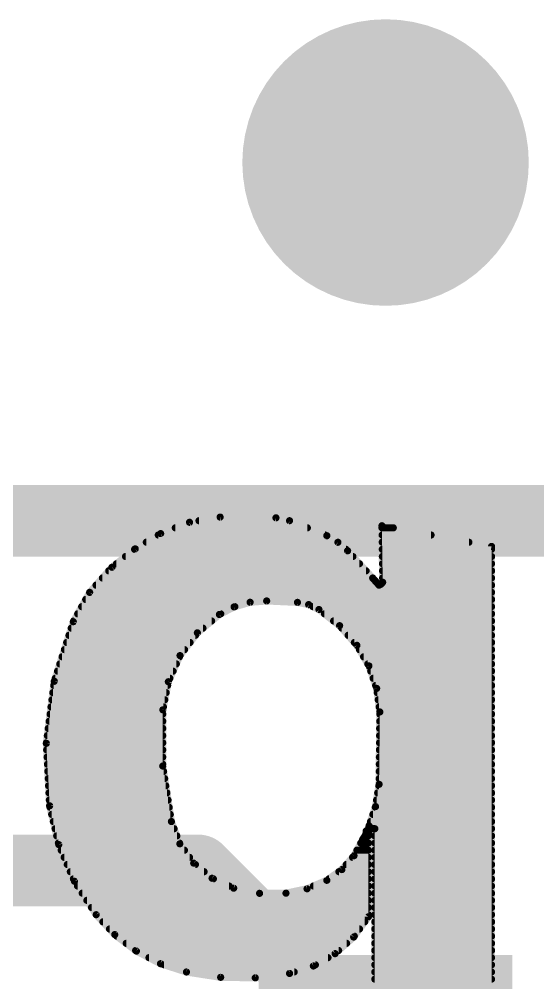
# Model space of a CAD drawing. Extents: x -0.1 to 29.3, y -0.1 to 15.4.
# Drawn here: x 21.561 to 23.4, y 8.522 to 11.938 of the extents above; entities that cross this region are included whole.
import ezdxf

# ---------------------------------------------------------------- set-up
doc = ezdxf.new("R2010")
doc.units = 0
for name, color, linetype in [('1', 12, 'CONTINUOUS'), ('18', 110, 'CONTINUOUS'), ('22', 40, 'CONTINUOUS')]:
    doc.layers.add(name, color=color, linetype=linetype)

# ---------------------------------------------------------------- blocks, each defined once
blk = doc.blocks.new('RECT')
blk.add_solid([(-0.5, -0.5), (0.5, -0.5), (-0.5, 0.5), (0.5, 0.5)])
blk = doc.blocks.new('ROUNDV')
at = {"const_width": 0.5}
blk.add_lwpolyline([(0, -0.25, 1), (0, 0.25, 1), (0, -0.25)], format="xyb", dxfattribs=at)

msp = doc.modelspace()

# ---------------------------------------------------------------- linework, layer by layer
at = {"layer": '1', "const_width": 0.254}
for points in [[(21.336, 10.16), (27.94, 10.16)], [(21.27, 8.9201), (22.1949, 8.9201)], [(22.1949, 8.9201), (22.86, 8.255)]]:
    msp.add_lwpolyline(points, dxfattribs=at)
at = {"layer": '1', "const_width": 0.127}
for points in [[(22.2398, 8.965, 1), (22.15, 8.8752)], [(22.1949, 8.8566, 1), (22.1949, 8.9836)]]:
    msp.add_lwpolyline(points, format="xyb", dxfattribs=at)
at = {"layer": '22', "const_width": 0.0254}
for points in [[(22.2733, 10.1727), (22.1648, 10.1543)], [(22.4714, 10.1702), (22.2733, 10.1727)], [(22.5196, 10.16), (22.4714, 10.1702)], [(22.1648, 10.1543), (22.0624, 10.1143)], [(22.1143, 10.1346), (22.5826, 10.1346)], [(22.1983, 10.16), (22.5196, 10.16)], [(22.6517, 10.1067), (22.5196, 10.16)], [(22.8473, 10.1422), (22.8498, 9.9416)], [(23.2359, 10.0686), (22.8473, 10.1422)], [(22.8474, 10.1346), (22.8874, 10.1346)], [(22.0624, 10.1143), (21.9722, 10.0602)], [(22.0539, 10.1092), (22.6455, 10.1092)], [(22.691, 10.0834), (22.6517, 10.1067)], [(22.8477, 10.1092), (23.0215, 10.1092)], [(22.0115, 10.0838), (22.6905, 10.0838)], [(22.7254, 10.0533), (22.691, 10.0834)], [(22.848, 10.0838), (23.1556, 10.0838)], [(23.2359, 8.0112), (23.2359, 10.0686)], [(21.9722, 10.0602), (21.8897, 9.9949)], [(21.9378, 10.033), (22.7441, 10.033)], [(21.9699, 10.0584), (22.7196, 10.0584)], [(22.8143, 9.9568), (22.7254, 10.0533)], [(22.8483, 10.0584), (23.2359, 10.0584)], [(22.8487, 10.033), (23.2359, 10.033)], [(21.9057, 10.0076), (22.7675, 10.0076)], [(22.849, 10.0076), (23.2359, 10.0076)], [(21.8897, 9.9949), (21.8106, 9.9059)], [(21.8784, 9.9822), (22.7909, 9.9822)], [(22.8493, 9.9822), (23.2359, 9.9822)], [(21.8332, 9.9314), (22.8371, 9.9314)], [(21.8558, 9.9568), (22.8143, 9.9568)], [(22.8371, 9.9314), (22.8143, 9.9568)], [(22.8422, 9.9339), (22.8371, 9.9314)], [(22.8371, 9.9314), (23.2359, 9.9314)], [(22.8498, 9.9416), (22.8422, 9.9339)], [(22.8496, 9.9568), (23.2359, 9.9568)], [(21.8106, 9.9059), (21.7526, 9.8019)], [(21.8107, 9.906), (23.2359, 9.906)], [(21.7965, 9.8806), (23.2359, 9.8806)], [(22.323, 9.8545), (22.3797, 9.8708)], [(22.3797, 9.8708), (22.4384, 9.8755)], [(22.4384, 9.8755), (22.5476, 9.8704)], [(22.5476, 9.8704), (22.5873, 9.8625)], [(22.5873, 9.8625), (22.6238, 9.845)], [(21.7682, 9.8298), (22.2755, 9.8298)], [(21.7823, 9.8552), (22.3255, 9.8552)], [(22.1926, 9.7624), (22.2707, 9.8273)], [(22.2707, 9.8273), (22.323, 9.8545)], [(22.6025, 9.8552), (23.2359, 9.8552)], [(22.6238, 9.845), (22.697, 9.7878)], [(22.6433, 9.8298), (23.2359, 9.8298)], [(21.7526, 9.8019), (21.6852, 9.5906)], [(21.754, 9.8044), (22.2431, 9.8044)], [(22.6758, 9.8044), (23.2359, 9.8044)], [(21.7453, 9.779), (22.2125, 9.779)], [(22.1312, 9.6816), (22.1926, 9.7624)], [(22.697, 9.7878), (22.7584, 9.718)], [(22.7048, 9.779), (23.2359, 9.779)], [(21.7291, 9.7282), (22.1666, 9.7282)], [(21.7372, 9.7536), (22.1859, 9.7536)], [(22.7271, 9.7536), (23.2359, 9.7536)], [(22.7494, 9.7282), (23.2359, 9.7282)], [(21.721, 9.7028), (22.1473, 9.7028)], [(22.7584, 9.718), (22.801, 9.6452)], [(22.7673, 9.7028), (23.2359, 9.7028)], [(21.7129, 9.6774), (22.1293, 9.6774)], [(22.0896, 9.589), (22.1312, 9.6816)], [(22.7821, 9.6774), (23.2359, 9.6774)], [(21.6967, 9.6266), (22.1065, 9.6266)], [(21.7048, 9.652), (22.1179, 9.652)], [(22.797, 9.652), (23.2359, 9.652)], [(22.801, 9.6452), (22.8284, 9.5654)], [(22.8074, 9.6266), (23.2359, 9.6266)], [(21.6852, 9.5906), (21.6569, 9.3706)], [(21.6886, 9.6012), (22.0951, 9.6012)], [(22.0701, 9.4894), (22.0896, 9.589)], [(22.8161, 9.6012), (23.2359, 9.6012)], [(21.6833, 9.5758), (22.0871, 9.5758)], [(22.8248, 9.5758), (23.2359, 9.5758)], [(22.8284, 9.5654), (22.8397, 9.4818)], [(21.6768, 9.525), (22.0771, 9.525)], [(21.68, 9.5504), (22.0821, 9.5504)], [(22.8305, 9.5504), (23.2359, 9.5504)], [(22.8339, 9.525), (23.2359, 9.525)], [(21.6735, 9.4996), (22.0721, 9.4996)], [(22.0698, 9.2901), (22.0701, 9.4894)], [(22.8373, 9.4996), (23.2359, 9.4996)], [(21.6702, 9.4742), (22.0701, 9.4742)], [(22.8397, 9.4818), (22.8371, 9.2253)], [(22.8396, 9.4742), (23.2359, 9.4742)], [(21.6637, 9.4234), (22.07, 9.4234)], [(21.667, 9.4488), (22.07, 9.4488)], [(22.8391, 9.4234), (23.2359, 9.4234)], [(22.8394, 9.4488), (23.2359, 9.4488)], [(21.6604, 9.398), (22.0699, 9.398)], [(22.8389, 9.398), (23.2359, 9.398)], [(21.6569, 9.3706), (21.6687, 9.1491)], [(21.6572, 9.3726), (22.0699, 9.3726)], [(22.8386, 9.3726), (23.2359, 9.3726)], [(21.6582, 9.3472), (22.0699, 9.3472)], [(21.6595, 9.3218), (22.0698, 9.3218)], [(22.8381, 9.3218), (23.2359, 9.3218)], [(22.8383, 9.3472), (23.2359, 9.3472)], [(21.6609, 9.2964), (22.0698, 9.2964)], [(22.1005, 9.0932), (22.0698, 9.2901)], [(22.8378, 9.2964), (23.2359, 9.2964)], [(21.6622, 9.271), (22.0728, 9.271)], [(21.6636, 9.2456), (22.0767, 9.2456)], [(22.8373, 9.2456), (23.2359, 9.2456)], [(22.8376, 9.271), (23.2359, 9.271)], [(21.6649, 9.2202), (22.0807, 9.2202)], [(22.8371, 9.2253), (22.8244, 9.1465)], [(22.8363, 9.2202), (23.2359, 9.2202)], [(21.6663, 9.1948), (22.0846, 9.1948)], [(22.8322, 9.1948), (23.2359, 9.1948)], [(21.6676, 9.1694), (22.0886, 9.1694)], [(21.6687, 9.1491), (21.701, 9.0114)], [(21.6699, 9.144), (22.0926, 9.144)], [(22.8244, 9.1465), (22.8016, 9.078)], [(22.8236, 9.144), (23.2359, 9.144)], [(22.8281, 9.1694), (23.2359, 9.1694)], [(21.6759, 9.1186), (22.0965, 9.1186)], [(22.8151, 9.1186), (23.2359, 9.1186)], [(21.6818, 9.0932), (22.1005, 9.0932)], [(22.1304, 9.0143), (22.1005, 9.0932)], [(22.8016, 9.078), (22.8011, 9.0743)], [(22.8067, 9.0932), (23.2359, 9.0932)], [(21.6878, 9.0678), (22.1101, 9.0678)], [(21.6937, 9.0424), (22.1198, 9.0424)], [(22.7894, 9.0454), (22.7838, 9.0373)], [(22.7873, 9.0424), (22.799, 9.0424)], [(22.7914, 9.0551), (22.7894, 9.0454)], [(22.799, 9.0526), (22.7914, 9.0602)], [(22.7914, 9.0602), (22.7914, 9.0551)], [(22.799, 8.7554), (22.799, 9.0526)], [(22.8011, 9.0743), (22.8025, 9.0708)], [(22.8025, 9.0708), (22.8055, 9.0684)], [(22.8055, 9.0684), (22.8092, 9.0678)], [(22.8092, 9.0678), (22.8219, 9.0678)], [(22.8092, 9.0678), (23.2359, 9.0678)], [(22.8219, 9.0678), (22.8219, 7.6378)], [(22.8219, 9.0424), (23.2359, 9.0424)], [(21.6997, 9.017), (22.1294, 9.017)], [(21.701, 9.0114), (21.7566, 8.8814)], [(22.1796, 8.9458), (22.1304, 9.0143)], [(22.7787, 9.0297), (22.748, 8.972)], [(22.772, 9.017), (22.799, 9.017)], [(22.7838, 9.0373), (22.7787, 9.0297)], [(22.8219, 9.017), (23.2359, 9.017)], [(21.7095, 8.9916), (22.1468, 8.9916)], [(22.7585, 8.9916), (22.799, 8.9916)], [(22.8219, 8.9916), (23.2359, 8.9916)], [(21.7203, 8.9662), (22.165, 8.9662)], [(21.7312, 8.9408), (22.1857, 8.9408)], [(22.2448, 8.8921), (22.1796, 8.9458)], [(22.748, 8.972), (22.7049, 8.9228)], [(22.7207, 8.9408), (22.799, 8.9408)], [(22.743, 8.9662), (22.799, 8.9662)], [(22.8219, 8.9662), (23.2359, 8.9662)], [(22.8219, 8.9408), (23.2359, 8.9408)], [(21.7421, 8.9154), (22.2165, 8.9154)], [(22.7049, 8.9228), (22.6517, 8.8849)], [(22.6945, 8.9154), (22.799, 8.9154)], [(22.8219, 8.9154), (23.2359, 8.9154)], [(21.7529, 8.89), (22.2494, 8.89)], [(21.7566, 8.8814), (21.8338, 8.763)], [(22.3215, 8.857), (22.2448, 8.8921)], [(22.6517, 8.8849), (22.5816, 8.8549)], [(22.6589, 8.89), (22.799, 8.89)], [(22.8219, 8.89), (23.2359, 8.89)], [(21.7676, 8.8646), (22.3049, 8.8646)], [(21.7841, 8.8392), (22.4103, 8.8392)], [(22.4133, 8.8386), (22.3215, 8.857)], [(22.5069, 8.8392), (22.4133, 8.8386)], [(22.5816, 8.8549), (22.5069, 8.8392)], [(22.5069, 8.8392), (22.799, 8.8392)], [(22.6043, 8.8646), (22.799, 8.8646)], [(22.8219, 8.8646), (23.2359, 8.8646)], [(22.8219, 8.8392), (23.2359, 8.8392)], [(21.8007, 8.8138), (22.799, 8.8138)], [(22.8219, 8.8138), (23.2359, 8.8138)], [(21.8172, 8.7884), (22.799, 8.7884)], [(22.8219, 8.7884), (23.2359, 8.7884)], [(21.8338, 8.763), (21.8996, 8.6923)], [(21.8338, 8.763), (22.799, 8.763)], [(21.8574, 8.7376), (22.7861, 8.7376)], [(22.747, 8.6838), (22.799, 8.7554)], [(22.8219, 8.763), (23.2359, 8.763)], [(22.8219, 8.7376), (23.2359, 8.7376)], [(21.8811, 8.7122), (22.7676, 8.7122)], [(22.8219, 8.7122), (23.2359, 8.7122)], [(21.8996, 8.6923), (21.9764, 8.6339)], [(21.9069, 8.6868), (22.7492, 8.6868)], [(22.681, 8.6248), (22.747, 8.6838)], [(22.8219, 8.6868), (23.2359, 8.6868)], [(21.9402, 8.6614), (22.7219, 8.6614)], [(21.9736, 8.636), (22.6935, 8.636)], [(21.9764, 8.6339), (22.062, 8.5893)], [(22.8219, 8.6614), (23.2359, 8.6614)], [(22.8219, 8.636), (23.2359, 8.636)], [(22.021, 8.6106), (22.6559, 8.6106)], [(22.6041, 8.5811), (22.681, 8.6248)], [(22.8219, 8.6106), (23.2359, 8.6106)], [(22.062, 8.5893), (22.1539, 8.5598)], [(22.0746, 8.5852), (22.6112, 8.5852)], [(22.5196, 8.5547), (22.6041, 8.5811)], [(22.8219, 8.5852), (23.2359, 8.5852)], [(22.1539, 8.5598), (22.2752, 8.5409)], [(22.1539, 8.5598), (22.5359, 8.5598)], [(22.2752, 8.5409), (22.3979, 8.5392)], [(22.3979, 8.5392), (22.5196, 8.5547)], [(22.8219, 8.5598), (23.2359, 8.5598)], [(22.8219, 8.5344), (23.2359, 8.5344)]]:
    msp.add_lwpolyline(points, dxfattribs=at)
at = {"layer": '22', "const_width": 0.0127}
for points in [[(22.2734, 10.179, 1), (22.2732, 10.1664)], [(22.2744, 10.1664, 1), (22.2722, 10.179)], [(22.4727, 10.1764, 1), (22.4701, 10.164)], [(22.4713, 10.1639, 1), (22.4715, 10.1765)], [(22.1143, 10.141, 1), (22.1143, 10.1283)], [(22.1638, 10.1606, 1), (22.1659, 10.1481)], [(22.1672, 10.1484, 1), (22.1625, 10.1603)], [(22.1983, 10.1663, 1), (22.1983, 10.1537)], [(22.522, 10.1659, 1), (22.5172, 10.1541)], [(22.5183, 10.1538, 1), (22.5209, 10.1662)], [(22.5196, 10.1537, 1), (22.5196, 10.1663)], [(22.5826, 10.1283, 1), (22.5826, 10.141)], [(22.8536, 10.1423, 1), (22.841, 10.1421)], [(22.8485, 10.1484, 1), (22.8461, 10.136)], [(22.8474, 10.141, 1), (22.8474, 10.1283)], [(22.8874, 10.1283, 1), (22.8874, 10.141)], [(22.0539, 10.1156, 1), (22.0539, 10.1029)], [(22.0601, 10.1202, 1), (22.0647, 10.1084)], [(22.0657, 10.1089, 1), (22.0591, 10.1197)], [(22.6549, 10.1122, 1), (22.6485, 10.1012)], [(22.6455, 10.1029, 1), (22.6455, 10.1156)], [(22.6493, 10.1008, 1), (22.6541, 10.1126)], [(22.8477, 10.1156, 1), (22.8477, 10.1029)], [(23.0215, 10.1029, 1), (23.0215, 10.1156)], [(22.0115, 10.0901, 1), (22.0115, 10.0775)], [(22.6952, 10.0882, 1), (22.6869, 10.0787)], [(22.6878, 10.078, 1), (22.6943, 10.0889)], [(22.6905, 10.0775, 1), (22.6905, 10.0901)], [(22.848, 10.0901, 1), (22.848, 10.0775)], [(23.1556, 10.0775, 1), (23.1556, 10.0901)], [(23.2423, 10.0686, 1), (23.2295, 10.0686)], [(23.2347, 10.0624, 1), (23.2371, 10.0748)], [(21.9378, 10.0394, 1), (21.9378, 10.0267)], [(21.9699, 10.0648, 1), (21.9699, 10.0521)], [(21.9689, 10.0657, 1), (21.9754, 10.0548)], [(21.9761, 10.0552, 1), (21.9682, 10.0652)], [(22.7301, 10.0576, 1), (22.7207, 10.049)], [(22.7196, 10.0521, 1), (22.7196, 10.0648)], [(22.7212, 10.0485, 1), (22.7296, 10.0581)], [(22.7441, 10.0267, 1), (22.7441, 10.0394)], [(22.8483, 10.0648, 1), (22.8483, 10.0521)], [(22.8487, 10.0394, 1), (22.8487, 10.0267)], [(23.2359, 10.0521, 1), (23.2359, 10.0648)], [(23.2359, 10.0267, 1), (23.2359, 10.0394)], [(21.9057, 10.0139, 1), (21.9057, 10.0013)], [(22.7675, 10.0013, 1), (22.7675, 10.0139)], [(22.849, 10.0139, 1), (22.849, 10.0013)], [(23.2359, 10.0013, 1), (23.2359, 10.0139)], [(21.8784, 9.9886, 1), (21.8784, 9.9759)], [(21.8858, 9.9999, 1), (21.8936, 9.9899)], [(21.8944, 9.9907, 1), (21.885, 9.9991)], [(22.7909, 9.9759, 1), (22.7909, 9.9886)], [(22.8493, 9.9886, 1), (22.8493, 9.9759)], [(23.2359, 9.9759, 1), (23.2359, 9.9886)], [(21.8332, 9.9377, 1), (21.8332, 9.9251)], [(21.8558, 9.9632, 1), (21.8558, 9.9505)], [(22.819, 9.961, 1), (22.8096, 9.9526)], [(22.8096, 9.9525, 1), (22.819, 9.9611)], [(22.8143, 9.9505, 1), (22.8143, 9.9632)], [(22.8371, 9.9377, 1), (22.8371, 9.9251)], [(22.8343, 9.9371, 1), (22.8399, 9.9257)], [(22.8324, 9.9272, 1), (22.8418, 9.9356)], [(22.8377, 9.9384, 1), (22.8467, 9.9294)], [(22.8371, 9.9251, 1), (22.8371, 9.9377)], [(22.845, 9.9282, 1), (22.8394, 9.9396)], [(22.8496, 9.9632, 1), (22.8496, 9.9505)], [(22.8435, 9.9415, 1), (22.8561, 9.9417)], [(22.8543, 9.9371, 1), (22.8453, 9.9461)], [(23.2359, 9.9505, 1), (23.2359, 9.9632)], [(23.2359, 9.9251, 1), (23.2359, 9.9377)], [(21.8058, 9.9101, 1), (21.8153, 9.9017)], [(21.8107, 9.9123, 1), (21.8107, 9.8997)], [(21.8161, 9.9028, 1), (21.805, 9.909)], [(23.2359, 9.8997, 1), (23.2359, 9.9123)], [(21.7965, 9.887, 1), (21.7965, 9.8743)], [(22.3791, 9.8771, 1), (22.3802, 9.8644)], [(22.3814, 9.8647, 1), (22.3779, 9.8769)], [(22.4387, 9.8818, 1), (22.4381, 9.8692)], [(22.4389, 9.8692, 1), (22.4379, 9.8818)], [(22.5488, 9.8766, 1), (22.5464, 9.8642)], [(22.5473, 9.8641, 1), (22.5479, 9.8767)], [(22.59, 9.8682, 1), (22.5845, 9.8567)], [(22.586, 9.8562, 1), (22.5885, 9.8687)], [(23.2359, 9.8743, 1), (23.2359, 9.887)], [(21.7682, 9.8361, 1), (21.7682, 9.8235)], [(21.7823, 9.8615, 1), (21.7823, 9.8489)], [(22.2678, 9.8329, 1), (22.2736, 9.8217)], [(22.2748, 9.8224, 1), (22.2666, 9.8322)], [(22.2755, 9.8235, 1), (22.2755, 9.8361)], [(22.3212, 9.8606, 1), (22.3248, 9.8484)], [(22.3259, 9.8488, 1), (22.3201, 9.8601)], [(22.3255, 9.8489, 1), (22.3255, 9.8615)], [(22.6025, 9.8615, 1), (22.6025, 9.8489)], [(22.6277, 9.85, 1), (22.6199, 9.84)], [(22.6211, 9.8393, 1), (22.6265, 9.8507)], [(22.6433, 9.8361, 1), (22.6433, 9.8235)], [(23.2359, 9.8489, 1), (23.2359, 9.8615)], [(23.2359, 9.8235, 1), (23.2359, 9.8361)], [(21.7471, 9.805, 1), (21.7581, 9.7988)], [(21.7586, 9.8, 1), (21.7466, 9.8038)], [(21.754, 9.8108, 1), (21.754, 9.7981)], [(22.2431, 9.7981, 1), (22.2431, 9.8108)], [(22.6758, 9.8108, 1), (22.6758, 9.7981)], [(23.2359, 9.7981, 1), (23.2359, 9.8108)], [(21.7453, 9.7853, 1), (21.7453, 9.7727)], [(22.1886, 9.7673, 1), (22.1967, 9.7576)], [(22.1977, 9.7586, 1), (22.1876, 9.7663)], [(22.2125, 9.7727, 1), (22.2125, 9.7853)], [(22.7018, 9.792, 1), (22.6923, 9.7836)], [(22.6931, 9.7828, 1), (22.701, 9.7928)], [(22.7048, 9.7853, 1), (22.7048, 9.7727)], [(23.2359, 9.7727, 1), (23.2359, 9.7853)], [(21.7291, 9.7346, 1), (21.7291, 9.7219)], [(21.7372, 9.7599, 1), (21.7372, 9.7473)], [(22.1666, 9.7219, 1), (22.1666, 9.7346)], [(22.1859, 9.7473, 1), (22.1859, 9.7599)], [(22.7271, 9.7599, 1), (22.7271, 9.7473)], [(22.7494, 9.7346, 1), (22.7494, 9.7219)], [(23.2359, 9.7473, 1), (23.2359, 9.7599)], [(23.2359, 9.7219, 1), (23.2359, 9.7346)], [(21.721, 9.7091, 1), (21.721, 9.6965)], [(22.1473, 9.6965, 1), (22.1473, 9.7091)], [(22.7639, 9.7212, 1), (22.7529, 9.7148)], [(22.7536, 9.7138, 1), (22.7632, 9.7222)], [(22.7673, 9.7091, 1), (22.7673, 9.6965)], [(23.2359, 9.6965, 1), (23.2359, 9.7091)], [(21.7129, 9.6837, 1), (21.7129, 9.6711)], [(22.1261, 9.6855, 1), (22.1363, 9.6778)], [(22.137, 9.679, 1), (22.1254, 9.6842)], [(22.1293, 9.6711, 1), (22.1293, 9.6837)], [(22.7821, 9.6837, 1), (22.7821, 9.6711)], [(23.2359, 9.6711, 1), (23.2359, 9.6837)], [(21.6967, 9.6329, 1), (21.6967, 9.6203)], [(21.7048, 9.6584, 1), (21.7048, 9.6457)], [(22.1065, 9.6203, 1), (22.1065, 9.6329)], [(22.1179, 9.6457, 1), (22.1179, 9.6584)], [(22.797, 9.6584, 1), (22.797, 9.6457)], [(22.807, 9.6472, 1), (22.795, 9.6431)], [(22.7955, 9.642, 1), (22.8065, 9.6484)], [(22.8074, 9.6329, 1), (22.8074, 9.6203)], [(23.2359, 9.6457, 1), (23.2359, 9.6584)], [(23.2359, 9.6203, 1), (23.2359, 9.6329)], [(21.6915, 9.5898, 1), (21.6789, 9.5914)], [(21.6886, 9.6075, 1), (21.6886, 9.5949)], [(22.0959, 9.5878, 1), (22.0834, 9.5902)], [(22.0951, 9.5949, 1), (22.0951, 9.6075)], [(22.8161, 9.6075, 1), (22.8161, 9.5949)], [(23.2359, 9.5949, 1), (23.2359, 9.6075)], [(21.6833, 9.5822, 1), (21.6833, 9.5695)], [(21.6791, 9.5925, 1), (21.6912, 9.5887)], [(22.0839, 9.5916, 1), (22.0954, 9.5864)], [(22.0871, 9.5695, 1), (22.0871, 9.5822)], [(22.8248, 9.5822, 1), (22.8248, 9.5695)], [(22.8347, 9.5663, 1), (22.8221, 9.5646)], [(22.8224, 9.5633, 1), (22.8344, 9.5675)], [(23.2359, 9.5695, 1), (23.2359, 9.5822)], [(21.6768, 9.5313, 1), (21.6768, 9.5187)], [(21.68, 9.5567, 1), (21.68, 9.5441)], [(22.0771, 9.5187, 1), (22.0771, 9.5313)], [(22.0821, 9.5441, 1), (22.0821, 9.5567)], [(22.8305, 9.5567, 1), (22.8305, 9.5441)], [(22.8339, 9.5313, 1), (22.8339, 9.5187)], [(23.2359, 9.5441, 1), (23.2359, 9.5567)], [(23.2359, 9.5187, 1), (23.2359, 9.5313)], [(21.6735, 9.506, 1), (21.6735, 9.4933)], [(22.0764, 9.4894, 1), (22.0638, 9.4894)], [(22.0721, 9.4933, 1), (22.0721, 9.506)], [(22.8373, 9.506, 1), (22.8373, 9.4933)], [(23.2359, 9.4933, 1), (23.2359, 9.506)], [(21.6702, 9.4805, 1), (21.6702, 9.4679)], [(22.0639, 9.4906, 1), (22.0763, 9.4882)], [(22.0701, 9.4679, 1), (22.0701, 9.4805)], [(22.846, 9.4817, 1), (22.8334, 9.4819)], [(22.8334, 9.481, 1), (22.846, 9.4826)], [(22.8396, 9.4805, 1), (22.8396, 9.4679)], [(23.2359, 9.4679, 1), (23.2359, 9.4805)], [(21.6637, 9.4298, 1), (21.6637, 9.4171)], [(21.667, 9.4551, 1), (21.667, 9.4425)], [(22.07, 9.4425, 1), (22.07, 9.4551)], [(22.07, 9.4171, 1), (22.07, 9.4298)], [(22.8391, 9.4298, 1), (22.8391, 9.4171)], [(22.8394, 9.4551, 1), (22.8394, 9.4425)], [(23.2359, 9.4425, 1), (23.2359, 9.4551)], [(23.2359, 9.4171, 1), (23.2359, 9.4298)], [(21.6604, 9.4043, 1), (21.6604, 9.3917)], [(22.0699, 9.3917, 1), (22.0699, 9.4043)], [(22.8389, 9.4043, 1), (22.8389, 9.3917)], [(23.2359, 9.3917, 1), (23.2359, 9.4043)], [(21.6633, 9.3709, 1), (21.6506, 9.3703)], [(21.6506, 9.3714, 1), (21.6632, 9.3698)], [(21.6572, 9.3789, 1), (21.6572, 9.3663)], [(22.0699, 9.3663, 1), (22.0699, 9.3789)], [(22.8386, 9.3789, 1), (22.8386, 9.3663)], [(23.2359, 9.3663, 1), (23.2359, 9.3789)], [(21.6582, 9.3536, 1), (21.6582, 9.3409)], [(21.6595, 9.3281, 1), (21.6595, 9.3155)], [(22.0698, 9.3155, 1), (22.0698, 9.3281)], [(22.0699, 9.3409, 1), (22.0699, 9.3536)], [(22.8381, 9.3281, 1), (22.8381, 9.3155)], [(22.8383, 9.3536, 1), (22.8383, 9.3409)], [(23.2359, 9.3409, 1), (23.2359, 9.3536)], [(23.2359, 9.3155, 1), (23.2359, 9.3281)], [(21.6609, 9.3027, 1), (21.6609, 9.2901)], [(22.076, 9.2911, 1), (22.0635, 9.2891)], [(22.0634, 9.2901, 1), (22.0761, 9.2901)], [(22.0698, 9.2901, 1), (22.0698, 9.3027)], [(22.8378, 9.3027, 1), (22.8378, 9.2901)], [(23.2359, 9.2901, 1), (23.2359, 9.3027)], [(21.6622, 9.2774, 1), (21.6622, 9.2647)], [(21.6636, 9.2519, 1), (21.6636, 9.2393)], [(22.0728, 9.2647, 1), (22.0728, 9.2774)], [(22.0767, 9.2393, 1), (22.0767, 9.2519)], [(22.8373, 9.2519, 1), (22.8373, 9.2393)], [(22.8376, 9.2774, 1), (22.8376, 9.2647)], [(23.2359, 9.2647, 1), (23.2359, 9.2774)], [(23.2359, 9.2393, 1), (23.2359, 9.2519)], [(21.6649, 9.2265, 1), (21.6649, 9.2139)], [(22.0807, 9.2139, 1), (22.0807, 9.2265)], [(22.8363, 9.2265, 1), (22.8363, 9.2139)], [(22.8434, 9.2243, 1), (22.8308, 9.2263)], [(22.8308, 9.2254, 1), (22.8434, 9.2252)], [(23.2359, 9.2139, 1), (23.2359, 9.2265)], [(21.6663, 9.2012, 1), (21.6663, 9.1885)], [(22.0846, 9.1885, 1), (22.0846, 9.2012)], [(22.8322, 9.2012, 1), (22.8322, 9.1885)], [(23.2359, 9.1885, 1), (23.2359, 9.2012)], [(21.6676, 9.1758, 1), (21.6676, 9.1631)], [(21.6749, 9.1506, 1), (21.6625, 9.1476)], [(21.6624, 9.1488, 1), (21.675, 9.1494)], [(21.6699, 9.1503, 1), (21.6699, 9.1377)], [(22.0886, 9.1631, 1), (22.0886, 9.1758)], [(22.0926, 9.1377, 1), (22.0926, 9.1503)], [(22.8236, 9.1503, 1), (22.8236, 9.1377)], [(22.8304, 9.1445, 1), (22.8184, 9.1485)], [(22.8281, 9.1758, 1), (22.8281, 9.1631)], [(23.2359, 9.1631, 1), (23.2359, 9.1758)], [(23.2359, 9.1377, 1), (23.2359, 9.1503)], [(21.6759, 9.125, 1), (21.6759, 9.1123)], [(22.0965, 9.1123, 1), (22.0965, 9.125)], [(22.8151, 9.125, 1), (22.8151, 9.1123)], [(22.8181, 9.1475, 1), (22.8307, 9.1455)], [(23.2359, 9.1123, 1), (23.2359, 9.125)], [(21.6818, 9.0996, 1), (21.6818, 9.0869)], [(22.1064, 9.0955, 1), (22.0946, 9.0909)], [(22.0942, 9.0922, 1), (22.1068, 9.0942)], [(22.1005, 9.0869, 1), (22.1005, 9.0996)], [(22.8079, 9.0772, 1), (22.7953, 9.0788)], [(22.8067, 9.0996, 1), (22.8067, 9.0869)], [(23.2359, 9.0869, 1), (23.2359, 9.0996)], [(21.6878, 9.0741, 1), (21.6878, 9.0615)], [(21.6937, 9.0488, 1), (21.6937, 9.0361)], [(22.1101, 9.0615, 1), (22.1101, 9.0741)], [(22.1198, 9.0361, 1), (22.1198, 9.0488)], [(22.7873, 9.0488, 1), (22.7873, 9.0361)], [(22.7946, 9.0418, 1), (22.7842, 9.049)], [(22.7978, 9.0602, 1), (22.785, 9.0602)], [(22.785, 9.0551, 1), (22.7978, 9.0551)], [(22.7959, 9.0647, 1), (22.7869, 9.0557)], [(22.7976, 9.0538, 1), (22.7852, 9.0564)], [(22.8054, 9.0526, 1), (22.7926, 9.0526)], [(22.7945, 9.0481, 1), (22.8035, 9.0571)], [(22.807, 9.0766, 1), (22.7952, 9.0719)], [(22.7948, 9.0751, 1), (22.8074, 9.0734)], [(22.7956, 9.08, 1), (22.8076, 9.076)], [(22.8065, 9.0757, 1), (22.7986, 9.0658)], [(22.7966, 9.0684, 1), (22.8084, 9.0731)], [(22.799, 9.0361, 1), (22.799, 9.0488)], [(22.8065, 9.0747, 1), (22.8045, 9.0621)], [(22.8015, 9.0634, 1), (22.8094, 9.0734)], [(22.8092, 9.0741, 1), (22.8092, 9.0615)], [(22.8092, 9.0741, 1), (22.8092, 9.0615)], [(22.8082, 9.0615, 1), (22.8102, 9.0741)], [(22.8283, 9.0678, 1), (22.8155, 9.0678)], [(22.8219, 9.0488, 1), (22.8219, 9.0361)], [(22.8219, 9.0615, 1), (22.8219, 9.0741)], [(23.2359, 9.0615, 1), (23.2359, 9.0741)], [(23.2359, 9.0361, 1), (23.2359, 9.0488)], [(21.6997, 9.0234, 1), (21.6997, 9.0107)], [(21.7068, 9.0139, 1), (21.6952, 9.009)], [(21.6948, 9.01, 1), (21.7072, 9.0129)], [(22.1356, 9.018, 1), (22.1253, 9.0106)], [(22.1245, 9.0121, 1), (22.1364, 9.0166)], [(22.1294, 9.0107, 1), (22.1294, 9.0234)], [(22.772, 9.0234, 1), (22.772, 9.0107)], [(22.7734, 9.0332, 1), (22.784, 9.0262)], [(22.7843, 9.0267, 1), (22.7731, 9.0327)], [(22.7786, 9.0409, 1), (22.789, 9.0337)], [(22.7891, 9.0338, 1), (22.7785, 9.0408)], [(22.7832, 9.0467, 1), (22.7956, 9.0442)], [(22.799, 9.0107, 1), (22.799, 9.0234)], [(22.8219, 9.0234, 1), (22.8219, 9.0107)], [(23.2359, 9.0107, 1), (23.2359, 9.0234)], [(21.7095, 8.9979, 1), (21.7095, 8.9853)], [(22.1468, 8.9853, 1), (22.1468, 8.9979)], [(22.7585, 8.9979, 1), (22.7585, 8.9853)], [(22.799, 8.9853, 1), (22.799, 8.9979)], [(22.8219, 8.9979, 1), (22.8219, 8.9853)], [(23.2359, 8.9853, 1), (23.2359, 8.9979)], [(21.7203, 8.9726, 1), (21.7203, 8.9599)], [(21.7312, 8.9472, 1), (21.7312, 8.9345)], [(22.165, 8.9599, 1), (22.165, 8.9726)], [(22.1837, 8.9507, 1), (22.1756, 8.9409)], [(22.1745, 8.9421, 1), (22.1848, 8.9495)], [(22.1857, 8.9345, 1), (22.1857, 8.9472)], [(22.7207, 8.9472, 1), (22.7207, 8.9345)], [(22.743, 8.9726, 1), (22.743, 8.9599)], [(22.7424, 8.975, 1), (22.7536, 8.969)], [(22.7528, 8.9678, 1), (22.7433, 8.9762)], [(22.799, 8.9599, 1), (22.799, 8.9726)], [(22.799, 8.9345, 1), (22.799, 8.9472)], [(22.8219, 8.9726, 1), (22.8219, 8.9599)], [(22.8219, 8.9472, 1), (22.8219, 8.9345)], [(23.2359, 8.9599, 1), (23.2359, 8.9726)], [(23.2359, 8.9345, 1), (23.2359, 8.9472)], [(21.7421, 8.9217, 1), (21.7421, 8.9091)], [(22.2165, 8.9091, 1), (22.2165, 8.9217)], [(22.6945, 8.9217, 1), (22.6945, 8.9091)], [(22.7002, 8.927, 1), (22.7097, 8.9187)], [(22.7086, 8.9177, 1), (22.7012, 8.928)], [(22.799, 8.9091, 1), (22.799, 8.9217)], [(22.8219, 8.9217, 1), (22.8219, 8.9091)], [(23.2359, 8.9091, 1), (23.2359, 8.9217)], [(21.7529, 8.8963, 1), (21.7529, 8.8837)], [(21.7619, 8.8849, 1), (21.7513, 8.878)], [(21.7508, 8.879, 1), (21.7624, 8.8839)], [(22.2474, 8.8979, 1), (22.2421, 8.8863)], [(22.2407, 8.8872, 1), (22.2488, 8.897)], [(22.2494, 8.8837, 1), (22.2494, 8.8963)], [(22.648, 8.8901, 1), (22.6554, 8.8797)], [(22.6542, 8.8791, 1), (22.6492, 8.8907)], [(22.6589, 8.8963, 1), (22.6589, 8.8837)], [(22.799, 8.8837, 1), (22.799, 8.8963)], [(22.8219, 8.8963, 1), (22.8219, 8.8837)], [(23.2359, 8.8837, 1), (23.2359, 8.8963)], [(21.7676, 8.871, 1), (21.7676, 8.8583)], [(21.7841, 8.8455, 1), (21.7841, 8.8329)], [(22.3049, 8.8583, 1), (22.3049, 8.871)], [(22.3227, 8.8632, 1), (22.3203, 8.8508)], [(22.3189, 8.8512, 1), (22.3241, 8.8628)], [(22.4132, 8.845, 1), (22.4133, 8.8323)], [(22.4103, 8.8329, 1), (22.4103, 8.8455)], [(22.412, 8.8324, 1), (22.4145, 8.8448)], [(22.5056, 8.8454, 1), (22.5082, 8.833)], [(22.5069, 8.8455, 1), (22.5069, 8.8329)], [(22.5069, 8.8329, 1), (22.5069, 8.8455)], [(22.5791, 8.8607, 1), (22.5841, 8.849)], [(22.5829, 8.8487, 1), (22.5803, 8.8611)], [(22.6043, 8.871, 1), (22.6043, 8.8583)], [(22.799, 8.8583, 1), (22.799, 8.871)], [(22.799, 8.8329, 1), (22.799, 8.8455)], [(22.8219, 8.871, 1), (22.8219, 8.8583)], [(22.8219, 8.8455, 1), (22.8219, 8.8329)], [(23.2359, 8.8583, 1), (23.2359, 8.871)], [(23.2359, 8.8329, 1), (23.2359, 8.8455)], [(21.8007, 8.8201, 1), (21.8007, 8.8075)], [(22.799, 8.8075, 1), (22.799, 8.8201)], [(22.8219, 8.8201, 1), (22.8219, 8.8075)], [(23.2359, 8.8075, 1), (23.2359, 8.8201)], [(21.8172, 8.7948, 1), (21.8172, 8.7821)], [(22.799, 8.7821, 1), (22.799, 8.7948)], [(22.8219, 8.7948, 1), (22.8219, 8.7821)], [(23.2359, 8.7821, 1), (23.2359, 8.7948)], [(21.8338, 8.7693, 1), (21.8338, 8.7567)], [(21.8384, 8.7673, 1), (21.8292, 8.7587)], [(21.8285, 8.7595, 1), (21.8391, 8.7665)], [(21.8574, 8.7439, 1), (21.8574, 8.7313)], [(22.7861, 8.7313, 1), (22.7861, 8.7439)], [(22.7926, 8.7554, 1), (22.8054, 8.7554)], [(22.8041, 8.7517, 1), (22.7939, 8.7591)], [(22.799, 8.7567, 1), (22.799, 8.7693)], [(22.8219, 8.7693, 1), (22.8219, 8.7567)], [(22.8219, 8.7439, 1), (22.8219, 8.7313)], [(23.2359, 8.7567, 1), (23.2359, 8.7693)], [(23.2359, 8.7313, 1), (23.2359, 8.7439)], [(21.8811, 8.7186, 1), (21.8811, 8.7059)], [(22.7676, 8.7059, 1), (22.7676, 8.7186)], [(22.8219, 8.7186, 1), (22.8219, 8.7059)], [(23.2359, 8.7059, 1), (23.2359, 8.7186)], [(21.9034, 8.6974, 1), (21.8957, 8.6873)], [(21.8949, 8.688, 1), (21.9042, 8.6967)], [(21.9069, 8.6931, 1), (21.9069, 8.6805)], [(22.7418, 8.6875, 1), (22.7521, 8.6801)], [(22.7512, 8.6791, 1), (22.7427, 8.6885)], [(22.7492, 8.6805, 1), (22.7492, 8.6931)], [(22.8219, 8.6931, 1), (22.8219, 8.6805)], [(23.2359, 8.6805, 1), (23.2359, 8.6931)], [(21.9402, 8.6677, 1), (21.9402, 8.6551)], [(21.9736, 8.6424, 1), (21.9736, 8.6297)], [(21.9793, 8.6395, 1), (21.9734, 8.6282)], [(21.9725, 8.6288, 1), (21.9802, 8.6389)], [(22.6935, 8.6297, 1), (22.6935, 8.6424)], [(22.7219, 8.6551, 1), (22.7219, 8.6677)], [(22.8219, 8.6677, 1), (22.8219, 8.6551)], [(22.8219, 8.6424, 1), (22.8219, 8.6297)], [(23.2359, 8.6551, 1), (23.2359, 8.6677)], [(23.2359, 8.6297, 1), (23.2359, 8.6424)], [(22.021, 8.6169, 1), (22.021, 8.6043)], [(22.6559, 8.6043, 1), (22.6559, 8.6169)], [(22.6768, 8.6296, 1), (22.6852, 8.6201)], [(22.6841, 8.6193, 1), (22.6779, 8.6304)], [(22.8219, 8.6169, 1), (22.8219, 8.6043)], [(23.2359, 8.6043, 1), (23.2359, 8.6169)], [(22.0639, 8.5953, 1), (22.06, 8.5832)], [(22.059, 8.5836, 1), (22.0649, 8.5949)], [(22.0746, 8.5915, 1), (22.0746, 8.5789)], [(22.6009, 8.5867, 1), (22.6072, 8.5756)], [(22.6059, 8.5751, 1), (22.6022, 8.5872)], [(22.6112, 8.5789, 1), (22.6112, 8.5915)], [(22.8219, 8.5915, 1), (22.8219, 8.5789)], [(23.2359, 8.5789, 1), (23.2359, 8.5915)], [(22.1539, 8.5662, 1), (22.1539, 8.5535)], [(22.1549, 8.5661, 1), (22.1529, 8.5535)], [(22.152, 8.5538, 1), (22.1558, 8.5658)], [(22.2752, 8.5472, 1), (22.2751, 8.5345)], [(22.2742, 8.5346, 1), (22.2761, 8.5472)], [(22.3971, 8.5455, 1), (22.3987, 8.5329)], [(22.3978, 8.5328, 1), (22.398, 8.5455)], [(22.5177, 8.5608, 1), (22.5215, 8.5486)], [(22.5204, 8.5484, 1), (22.5188, 8.561)], [(22.5359, 8.5535, 1), (22.5359, 8.5662)], [(22.8219, 8.5662, 1), (22.8219, 8.5535)], [(22.8219, 8.5407, 1), (22.8219, 8.5281)], [(23.2359, 8.5535, 1), (23.2359, 8.5662)], [(23.2359, 8.5281, 1), (23.2359, 8.5407)]]:
    msp.add_lwpolyline(points, format="xyb", dxfattribs=at)

# ---------------------------------------------------------------- block references
at = {"layer": '1', "xscale": 0.7, "yscale": 0.9, "rotation": 270}
msp.add_blockref('RECT', (22.86, 8.27), dxfattribs=at)
at = {"layer": '18', "xscale": 1.016, "yscale": 1.016}
msp.add_blockref('ROUNDV', (22.86, 11.43), dxfattribs=at)
msp.add_blockref('ROUNDV', (22.86, 11.43), dxfattribs=at)

doc.saveas('drawing.dxf')
